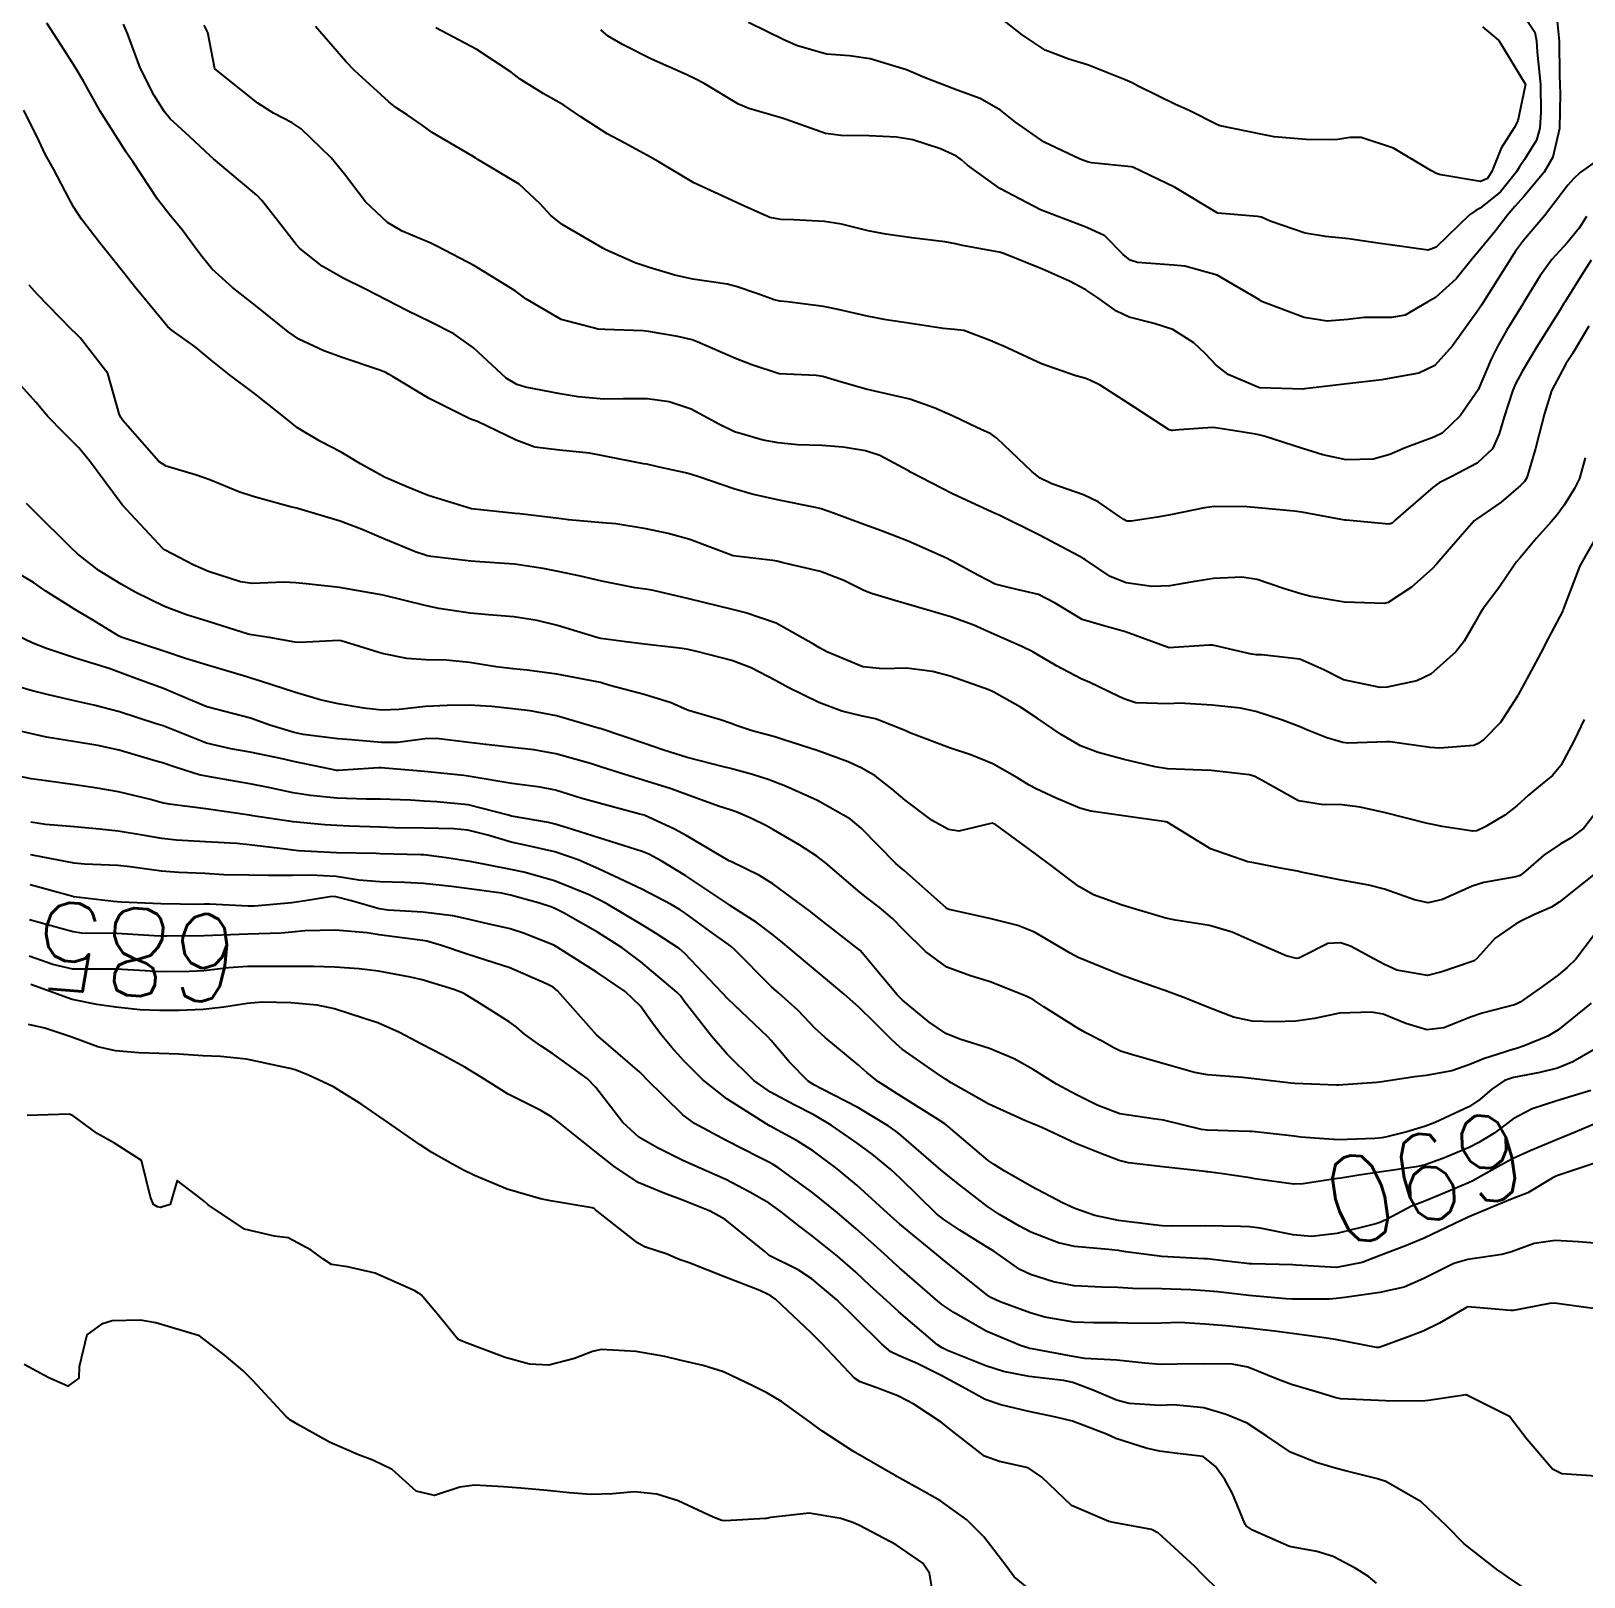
# Model space of a CAD drawing. Header units: metres. Extents: x 298520 to 308411, y 7433745 to 7450750.
# Drawn here: x 300516.7 to 300587.8, y 7448594.3 to 7448665.1 of the extents above; entities that cross this region are included whole.
import ezdxf
from ezdxf.enums import TextEntityAlignment as Align

# ---------------------------------------------------------------- set-up
doc = ezdxf.new("R2010")
doc.units = ezdxf.units.M
doc.header["$LTSCALE"] = 10
for name, color, linetype in [('Cotas', 45, 'Continuous'), ('Curvas de Nivel 1m', 11, 'Continuous'), ('Curvas de Nivel 5m', 15, 'Continuous')]:
    doc.layers.add(name, color=color, linetype=linetype)
doc.styles.add('Style-STANDARD', font='STANDARD.shx')

msp = doc.modelspace()

# ---------------------------------------------------------------- linework, layer by layer
at = {"layer": 'Curvas de Nivel 1m', "flags": 128}
for points, elevation in [([(300586.499, 7448665.982), (300586.629, 7448664.607), (300586.64, 7448663.056), (300586.661, 7448662.606), (300586.68, 7448662.207), (300586.649, 7448660.606), (300586.349, 7448659.305), (300585.944, 7448658.616), (300585.022, 7448657.506), (300584.61, 7448657.043), (300584.26, 7448656.638), (300583.723, 7448655.926), (300582.997, 7448655.055), (300582.662, 7448654.655), (300581.915, 7448653.73), (300580.966, 7448652.881), (300580.84, 7448652.806), (300580.625, 7448652.683), (300579.578, 7448652.073), (300578.956, 7448651.966), (300577.705, 7448651.963), (300576.954, 7448651.87), (300576.007, 7448651.788), (300574.955, 7448651.963), (300573.05, 7448652.681), (300572.962, 7448652.726), (300572.937, 7448652.744), (300572.914, 7448652.771), (300570.979, 7448653.898), (300569.494, 7448654.307), (300568.986, 7448654.361), (300567.338, 7448654.486), (300566.989, 7448654.585), (300566.67, 7448654.845), (300565.84, 7448655.696), (300565.005, 7448656.085), (300563.095, 7448656.806), (300563.012, 7448656.843), (300562.895, 7448656.891), (300561.027, 7448657.867), (300559.554, 7448658.932), (300559.282, 7448659.173), (300559.047, 7448659.34), (300558.319, 7448659.679), (300557.054, 7448660.1), (300556.306, 7448660.222), (300555.056, 7448660.283), (300553.772, 7448660.287), (300553.057, 7448660.384), (300551.245, 7448661.028), (300551.064, 7448661.089), (300549.537, 7448661.522), (300549.07, 7448661.728), (300547.49, 7448662.664), (300547.081, 7448662.889), (300546.672, 7448663.084), (300545.093, 7448663.786), (300543.766, 7448664.457), (300543.109, 7448664.84), (300542.774, 7448665.133)], 704), ([(300587.82, 7448645.533), (300587.568, 7448644.6), (300587.335, 7448644.133), (300586.854, 7448643.367), (300586.535, 7448642.925), (300586.266, 7448642.616), (300585.6, 7448641.858), (300584.826, 7448640.948), (300584.677, 7448640.778), (300584.572, 7448640.633), (300583.863, 7448639.589), (300583.16, 7448638.646), (300583.017, 7448638.431), (300582.794, 7448638.022), (300582.285, 7448637.153), (300581.907, 7448636.663), (300580.763, 7448635.643), (300580.117, 7448635.329), (300578.756, 7448635.042), (300578.434, 7448635.026), (300576.759, 7448635.373), (300575.866, 7448635.836), (300574.769, 7448636.322), (300573.02, 7448636.518), (300572.771, 7448636.53), (300572.557, 7448636.559), (300571.555, 7448636.788), (300570.775, 7448636.959), (300570.609, 7448636.968), (300568.773, 7448636.85), (300568.734, 7448636.86), (300566.784, 7448637.575), (300565.79, 7448637.853), (300564.792, 7448638.141), (300563.556, 7448638.882), (300562.807, 7448639.289), (300561.484, 7448639.584), (300560.811, 7448639.761), (300560.051, 7448640.158), (300558.822, 7448640.831), (300558.592, 7448640.942), (300556.834, 7448641.725), (300555.62, 7448642.199), (300554.845, 7448642.472), (300553.415, 7448643.004), (300552.855, 7448643.206), (300552.595, 7448643.273), (300550.859, 7448643.623), (300549.692, 7448643.878), (300548.863, 7448644.114), (300547.295, 7448644.649), (300546.87, 7448644.798), (300546.644, 7448644.857), (300545.516, 7448645.1), (300544.992, 7448645.226), (300544.874, 7448645.249), (300544.717, 7448645.269), (300542.878, 7448645.636), (300542.256, 7448645.759), (300540.88, 7448645.885), (300539.741, 7448646.027), (300538.885, 7448646.349), (300537.128, 7448647.198), (300536.894, 7448647.278), (300536.767, 7448647.329), (300534.908, 7448648.254), (300533.267, 7448649.245), (300533.05, 7448649.374), (300532.925, 7448649.443), (300532.605, 7448649.574), (300530.932, 7448650.133), (300530.094, 7448650.442), (300528.94, 7448650.97), (300528.461, 7448651.305), (300526.961, 7448652.514), (300525.914, 7448653.331), (300524.981, 7448654.18), (300524.452, 7448654.813), (300524.067, 7448655.354), (300523.606, 7448655.968), (300523.006, 7448656.686), (300522.481, 7448657.375), (300521.356, 7448659.069), (300521.139, 7448659.389), (300521.044, 7448659.529), (300519.845, 7448661.402), (300519.083, 7448662.772), (300518.71, 7448663.416), (300518.075, 7448664.398), (300517.413, 7448665.436)], 699), ([(300588.102, 7448654.589), (300587.666, 7448653.91), (300586.966, 7448652.78), (300586.894, 7448652.671), (300586.851, 7448652.602), (300586.672, 7448652.316), (300585.607, 7448650.62), (300584.931, 7448649.484), (300584.63, 7448648.929), (300584.511, 7448648.634), (300584.12, 7448647.423), (300583.881, 7448646.64), (300583.573, 7448645.956), (300582.879, 7448645.288), (300581.683, 7448644.668), (300581.146, 7448644.399), (300580.866, 7448644.2), (300580.052, 7448643.491), (300579.148, 7448642.697), (300578.986, 7448642.554), (300578.841, 7448642.498), (300576.877, 7448642.685), (300576.843, 7448642.686), (300576.815, 7448642.692), (300576.656, 7448642.723), (300574.847, 7448643.052), (300574.5, 7448643.101), (300572.85, 7448643.249), (300572.337, 7448643.291), (300570.851, 7448643.306), (300570.4, 7448643.254), (300568.845, 7448642.929), (300568.751, 7448642.915), (300568.243, 7448642.826), (300567.044, 7448642.635), (300566.841, 7448642.643), (300566.71, 7448642.711), (300566.52, 7448642.845), (300565.527, 7448643.528), (300564.863, 7448643.842), (300563.405, 7448644.348), (300562.87, 7448644.605), (300562.512, 7448644.894), (300560.888, 7448646.446), (300560.612, 7448646.636), (300559.977, 7448646.924), (300558.9, 7448647.441), (300558.028, 7448647.827), (300556.912, 7448648.222), (300555.306, 7448648.595), (300554.918, 7448648.684), (300553.776, 7448649.001), (300552.925, 7448649.261), (300552.628, 7448649.311), (300550.926, 7448649.387), (300549.673, 7448649.792), (300548.933, 7448650.081), (300547.17, 7448650.848), (300546.942, 7448650.943), (300546.29, 7448651.087), (300544.946, 7448651.321), (300544.701, 7448651.349), (300542.947, 7448651.406), (300542.651, 7448651.429), (300540.954, 7448651.872), (300539.329, 7448652.813), (300538.972, 7448653.086), (300538.84, 7448653.181), (300536.984, 7448654.323), (300535.297, 7448655.217), (300534.994, 7448655.358), (300533.67, 7448655.91), (300533.003, 7448656.307), (300531.992, 7448657.26), (300531.032, 7448658.515), (300530.419, 7448659.276), (300529.056, 7448660.598), (300528.637, 7448660.875), (300527.781, 7448661.309), (300527.07, 7448661.771), (300525.093, 7448663.34), (300524.773, 7448665.008), (300524.615, 7448665.347)], 701), ([(300587.877, 7448656.591), (300587.553, 7448656.049), (300587.001, 7448655.384), (300586.299, 7448654.61), (300585.744, 7448653.856), (300584.999, 7448652.629), (300584.962, 7448652.567), (300584.226, 7448651.362), (300583.807, 7448650.641), (300583.519, 7448650.062), (300582.923, 7448648.65), (300582.108, 7448647.459), (300581.281, 7448646.674), (300580.891, 7448646.482), (300579.584, 7448645.995), (300578.883, 7448645.698), (300578.111, 7448645.477), (300576.88, 7448645.447), (300575.816, 7448645.67), (300574.885, 7448645.962), (300573.134, 7448646.524), (300572.891, 7448646.59), (300572.737, 7448646.618), (300571.702, 7448646.788), (300570.895, 7448646.918), (300570.763, 7448646.934), (300569.243, 7448646.817), (300568.927, 7448646.785), (300568.893, 7448646.787), (300568.782, 7448646.821), (300566.911, 7448648.037), (300565.624, 7448648.859), (300565.155, 7448649.096), (300564.926, 7448649.183), (300564.503, 7448649.299), (300562.932, 7448649.838), (300561.204, 7448650.644), (300560.941, 7448650.762), (300560.837, 7448650.807), (300560.585, 7448650.915), (300559.378, 7448651.364), (300558.948, 7448651.418), (300558.439, 7448651.454), (300556.95, 7448651.682), (300555.83, 7448651.855), (300554.953, 7448652.021), (300553.625, 7448652.335), (300552.958, 7448652.47), (300551.31, 7448652.676), (300550.96, 7448652.717), (300550.701, 7448652.774), (300549.959, 7448653.045), (300548.968, 7448653.388), (300548.549, 7448653.485), (300546.979, 7448653.716), (300546.162, 7448653.907), (300544.984, 7448654.245), (300544.335, 7448654.458), (300542.992, 7448655.057), (300542.86, 7448655.131), (300541.004, 7448656.225), (300540.474, 7448656.625), (300539.995, 7448657.165), (300539.026, 7448658.062), (300537.136, 7448659.199), (300537.043, 7448659.253), (300536.92, 7448659.325), (300535.055, 7448660.426), (300534.595, 7448660.764), (300533.899, 7448661.237), (300533.389, 7448661.568), (300533.069, 7448661.826), (300531.489, 7448663.266), (300531.089, 7448663.676), (300529.711, 7448665.284)], 702), ([(300588.434, 7448659.194), (300587.596, 7448658.594), (300587.297, 7448658.331), (300587.027, 7448658.023), (300585.964, 7448656.616), (300585.001, 7448655.481), (300584.637, 7448654.993), (300584.401, 7448654.636), (300583.855, 7448653.766), (300583.149, 7448652.648), (300583.08, 7448652.531), (300582.96, 7448652.347), (300581.752, 7448650.668), (300580.934, 7448649.764), (300580.208, 7448649.409), (300578.928, 7448649.184), (300578.519, 7448649.112), (300576.925, 7448648.924), (300575.37, 7448648.743), (300574.978, 7448648.693), (300574.922, 7448648.689), (300572.946, 7448648.746), (300572.923, 7448648.748), (300572.844, 7448648.771), (300571.488, 7448649.352), (300570.933, 7448649.774), (300570.437, 7448650.304), (300569.909, 7448650.81), (300568.949, 7448651.411), (300568.095, 7448651.685), (300566.954, 7448651.973), (300566.365, 7448652.257), (300565.51, 7448652.862), (300564.968, 7448653.226), (300564.22, 7448653.632), (300562.982, 7448654.167), (300561.173, 7448654.908), (300560.993, 7448654.956), (300559.325, 7448655.264), (300558.997, 7448655.337), (300558.514, 7448655.428), (300556.999, 7448655.614), (300555.805, 7448655.782), (300555.002, 7448655.932), (300553.777, 7448656.231), (300553.006, 7448656.361), (300551.606, 7448656.425), (300551.007, 7448656.44), (300550.505, 7448656.534), (300549.349, 7448657.055), (300549.015, 7448657.214), (300548.746, 7448657.334), (300547.029, 7448658.121), (300545.385, 7448659.097), (300545.045, 7448659.301), (300543.867, 7448659.934), (300543.055, 7448660.367), (300541.853, 7448661.142), (300541.068, 7448661.673), (300540.125, 7448662.215), (300539.08, 7448662.875), (300538.671, 7448663.184), (300537.098, 7448664.231), (300535.208, 7448665.219)], 703), ([(300583.119, 7448665.262), (300583.871, 7448664.642), (300585.083, 7448662.657), (300585.087, 7448662.63), (300585.082, 7448662.561), (300584.739, 7448660.961), (300584.567, 7448660.635), (300583.972, 7448659.718), (300583.548, 7448658.645), (300583.355, 7448658.33), (300583.036, 7448658.191), (300581.221, 7448658.496), (300581.041, 7448658.537), (300580.759, 7448658.683), (300579.053, 7448659.705), (300577.572, 7448660.2), (300577.058, 7448660.195), (300576.414, 7448660.087), (300575.057, 7448660.11), (300573.584, 7448660.238), (300573.059, 7448660.334), (300571.114, 7448660.738), (300571.063, 7448660.752), (300571.035, 7448660.763), (300570.968, 7448660.791), (300569.696, 7448661.438), (300569.072, 7448661.711), (300567.362, 7448662.555), (300567.082, 7448662.7), (300566.987, 7448662.747), (300566.76, 7448662.845), (300565.092, 7448663.506), (300564.192, 7448663.783), (300563.103, 7448664.198), (300562.056, 7448664.901), (300561.12, 7448665.634)], 706), ([(300588.52, 7448642.265), (300587.573, 7448640.599), (300586.831, 7448638.637), (300586.825, 7448638.61), (300586.821, 7448638.592), (300586.802, 7448638.543), (300586.133, 7448637.266), (300585.792, 7448636.62), (300585.437, 7448635.952), (300584.754, 7448634.695), (300584.728, 7448634.655), (300584.719, 7448634.63), (300583.952, 7448633.42), (300583.177, 7448632.646), (300582.919, 7448632.459), (300582.729, 7448632.378), (300581.15, 7448632.25), (300580.727, 7448632.275), (300578.891, 7448632.538), (300578.731, 7448632.549), (300576.962, 7448632.485), (300576.73, 7448632.516), (300575.994, 7448632.731), (300575.08, 7448633.089), (300574.738, 7448633.247), (300573.961, 7448633.538), (300572.745, 7448633.932), (300572.045, 7448634.079), (300570.747, 7448634.222), (300569.249, 7448634.314), (300568.748, 7448634.288), (300567.262, 7448634.32), (300566.749, 7448634.487), (300566.504, 7448634.597), (300566.007, 7448634.851), (300565.147, 7448635.255), (300564.758, 7448635.42), (300563.621, 7448636.025), (300562.769, 7448636.53), (300562.535, 7448636.658), (300562.032, 7448636.901), (300560.781, 7448637.459), (300559.838, 7448637.878), (300558.793, 7448638.264), (300556.963, 7448638.796), (300556.801, 7448638.846), (300556.38, 7448638.966), (300555.159, 7448639.337), (300554.808, 7448639.475), (300553.888, 7448639.923), (300552.816, 7448640.337), (300551.119, 7448640.728), (300550.821, 7448640.809), (300550.636, 7448640.848), (300548.823, 7448641.06), (300546.834, 7448641.807), (300545.855, 7448642.078), (300544.841, 7448642.293), (300543.448, 7448642.52), (300542.845, 7448642.57), (300541.295, 7448642.696), (300540.847, 7448642.761), (300539.053, 7448642.974), (300538.85, 7448642.998), (300536.853, 7448643.2), (300534.859, 7448643.82), (300533.852, 7448644.224), (300532.867, 7448644.659), (300531.769, 7448645.261), (300530.878, 7448645.804), (300529.902, 7448646.304), (300528.889, 7448646.915), (300528.393, 7448647.305), (300526.91, 7448648.478), (300525.768, 7448649.332), (300524.93, 7448650.008), (300524.204, 7448650.619), (300523.143, 7448651.367), (300522.945, 7448651.534), (300521.418, 7448653.386), (300520.978, 7448653.94), (300519.825, 7448655.402), (300519.003, 7448656.465), (300518.627, 7448657.033), (300518.411, 7448657.419), (300517.728, 7448658.735), (300517.335, 7448659.436), (300517.239, 7448659.631), (300517.049, 7448660.06), (300516.359, 7448661.447)], 698), ([(300587.772, 7448633.56), (300587.312, 7448632.601), (300586.711, 7448631.455), (300586.32, 7448631), (300585.856, 7448630.618), (300585.227, 7448630.095), (300584.693, 7448629.612), (300584.143, 7448629.18), (300583.248, 7448628.644), (300582.86, 7448628.469), (300582.68, 7448628.453), (300581.274, 7448628.671), (300580.777, 7448628.772), (300580.684, 7448628.789), (300580.548, 7448628.818), (300578.689, 7448629.291), (300577.517, 7448629.544), (300576.692, 7448629.657), (300575.756, 7448629.676), (300574.694, 7448629.836), (300573.032, 7448630.767), (300572.706, 7448630.952), (300572.453, 7448631.028), (300570.709, 7448631.233), (300570.276, 7448631.238), (300568.71, 7448631.302), (300568.14, 7448631.397), (300566.716, 7448631.728), (300565.524, 7448632.054), (300564.725, 7448632.363), (300563.833, 7448632.879), (300562.74, 7448633.627), (300561.972, 7448634.129), (300560.752, 7448634.822), (300560.521, 7448634.922), (300558.759, 7448635.54), (300557.945, 7448635.764), (300556.763, 7448635.92), (300555.67, 7448635.884), (300554.763, 7448635.979), (300553.117, 7448636.659), (300552.771, 7448636.845), (300552.508, 7448637.013), (300550.787, 7448637.969), (300549.401, 7448638.444), (300548.796, 7448638.598), (300546.803, 7448639.08), (300545.172, 7448639.47), (300544.807, 7448639.532), (300544.333, 7448639.589), (300542.811, 7448639.891), (300541.83, 7448640.123), (300540.815, 7448640.332), (300540.125, 7448640.469), (300538.818, 7448640.677), (300537.231, 7448640.784), (300536.819, 7448640.815), (300535.009, 7448641.03), (300534.821, 7448641.06), (300534.695, 7448641.095), (300534.311, 7448641.228), (300532.832, 7448641.831), (300531.841, 7448642.256), (300530.843, 7448642.635), (300528.944, 7448643.206), (300528.852, 7448643.232), (300528.556, 7448643.303), (300526.857, 7448643.769), (300526.196, 7448643.99), (300524.865, 7448644.529), (300524.261, 7448644.743), (300522.871, 7448645.155), (300522.544, 7448645.373), (300520.892, 7448647.249), (300520.794, 7448647.391), (300520.729, 7448647.558), (300520.196, 7448649.397), (300518.939, 7448651.029), (300518.746, 7448651.218), (300518.539, 7448651.416), (300516.967, 7448653.024), (300516.607, 7448653.444)], 697), ([(300588.695, 7448629.798), (300587.764, 7448628.594), (300587.149, 7448628.13), (300586.672, 7448627.851), (300585.925, 7448627.356), (300585.095, 7448626.626), (300584.849, 7448626.43), (300584.65, 7448626.357), (300583.189, 7448626.103), (300582.646, 7448625.932), (300581.288, 7448625.319), (300580.638, 7448625.18), (300580.011, 7448625.314), (300578.644, 7448625.803), (300577.919, 7448625.985), (300576.648, 7448626.213), (300574.817, 7448626.582), (300574.652, 7448626.616), (300573.878, 7448626.758), (300572.656, 7448626.997), (300572.378, 7448627.054), (300570.666, 7448627.648), (300568.767, 7448628.819), (300568.683, 7448628.864), (300568.627, 7448628.877), (300566.686, 7448629.162), (300565.197, 7448629.371), (300564.689, 7448629.508), (300563.615, 7448629.959), (300562.698, 7448630.387), (300562.369, 7448630.565), (300561.814, 7448630.903), (300560.712, 7448631.541), (300559.701, 7448631.947), (300558.723, 7448632.266), (300556.909, 7448632.958), (300556.734, 7448633.041), (300555.345, 7448633.587), (300554.74, 7448633.721), (300553.796, 7448633.946), (300552.746, 7448634.337), (300551.335, 7448635.024), (300550.756, 7448635.353), (300549.646, 7448635.931), (300548.765, 7448636.261), (300547.167, 7448636.678), (300546.77, 7448636.766), (300546.494, 7448636.808), (300544.772, 7448637.013), (300543.912, 7448637.119), (300542.775, 7448637.274), (300542.591, 7448637.316), (300540.784, 7448637.872), (300539.86, 7448638.09), (300538.789, 7448638.259), (300537.629, 7448638.353), (300536.791, 7448638.426), (300535.359, 7448638.649), (300534.796, 7448638.765), (300532.803, 7448639.25), (300530.806, 7448639.611), (300529.283, 7448639.769), (300528.808, 7448639.821), (300528.266, 7448639.848), (300526.808, 7448639.791), (300526.274, 7448639.86), (300524.813, 7448640.333), (300524.102, 7448640.637), (300522.822, 7448641.312), (300522.742, 7448641.371), (300520.853, 7448643.39), (300519.363, 7448645.405), (300518.879, 7448645.995), (300518.168, 7448646.703), (300517.46, 7448647.431), (300516.903, 7448648.08), (300515.683, 7448649.452)], 696), ([(300588.629, 7448624.228), (300587.388, 7448622.598), (300587.001, 7448622.21), (300586.602, 7448621.871), (300585.873, 7448621.338), (300584.84, 7448620.627), (300584.671, 7448620.54), (300584.582, 7448620.511), (300583.106, 7448620.117), (300582.576, 7448619.935), (300581.35, 7448619.448), (300580.57, 7448619.364), (300579.608, 7448619.654), (300578.577, 7448620.077), (300578.04, 7448620.17), (300576.577, 7448620.12), (300575.429, 7448619.887), (300574.573, 7448619.756), (300573.6, 7448619.733), (300572.573, 7448619.762), (300571.731, 7448619.939), (300570.579, 7448620.385), (300569.535, 7448620.81), (300568.588, 7448621.154), (300568.088, 7448621.328), (300566.598, 7448621.868), (300564.946, 7448622.527), (300564.61, 7448622.673), (300564.255, 7448622.874), (300562.622, 7448623.827), (300561.86, 7448624.136), (300560.628, 7448624.434), (300558.705, 7448624.867), (300558.632, 7448624.896), (300558.576, 7448624.941), (300556.65, 7448626.647), (300556.479, 7448626.79), (300556.277, 7448626.966), (300554.677, 7448628.598), (300554.19, 7448628.995), (300552.691, 7448629.855), (300551.214, 7448630.509), (300550.7, 7448630.716), (300550.468, 7448630.801), (300549.703, 7448631.045), (300548.707, 7448631.314), (300548.38, 7448631.391), (300546.714, 7448631.821), (300545.648, 7448632.167), (300544.723, 7448632.476), (300542.788, 7448633.129), (300542.733, 7448633.15), (300542.706, 7448633.158), (300540.739, 7448633.729), (300539.537, 7448633.964), (300538.742, 7448634.051), (300537.775, 7448634.157), (300536.743, 7448634.214), (300535.741, 7448634.212), (300534.742, 7448634.164), (300533.53, 7448634.027), (300532.74, 7448633.994), (300531.916, 7448634.083), (300530.743, 7448634.282), (300529.928, 7448634.466), (300528.748, 7448634.809), (300527.186, 7448635.316), (300526.755, 7448635.458), (300526.56, 7448635.518), (300524.764, 7448636.056), (300523.76, 7448636.363), (300522.773, 7448636.684), (300520.855, 7448637.316), (300520.782, 7448637.341), (300520.689, 7448637.391), (300519.506, 7448638.126), (300518.794, 7448638.537), (300517.37, 7448639.434), (300516.807, 7448639.835), (300515.9, 7448640.361)], 694), ([(300588.103, 7448620.587), (300586.57, 7448619.344), (300586.11, 7448619.072), (300585.023, 7448618.625), (300584.678, 7448618.512), (300584.561, 7448618.483), (300583.167, 7448618.03), (300582.55, 7448617.775), (300581.718, 7448617.49), (300580.542, 7448617.273), (300580.014, 7448617.213), (300578.537, 7448616.984), (300578.291, 7448616.95), (300576.534, 7448616.833), (300576.433, 7448616.832), (300574.535, 7448616.912), (300574.362, 7448616.926), (300572.538, 7448617.14), (300572.138, 7448617.177), (300570.54, 7448617.295), (300569.945, 7448617.403), (300568.548, 7448617.808), (300567.204, 7448618.183), (300566.558, 7448618.378), (300566.251, 7448618.535), (300565.689, 7448618.853), (300564.938, 7448619.236), (300564.569, 7448619.447), (300563.045, 7448620.418), (300562.581, 7448620.72), (300562.474, 7448620.784), (300562.231, 7448620.895), (300560.592, 7448621.552), (300559.692, 7448621.834), (300558.602, 7448622.233), (300557.621, 7448622.95), (300556.623, 7448623.94), (300556.114, 7448624.454), (300555.504, 7448624.977), (300555.007, 7448625.355), (300554.639, 7448625.648), (300553.049, 7448627.006), (300552.657, 7448627.312), (300551.877, 7448627.806), (300550.675, 7448628.519), (300550.346, 7448628.701), (300549.632, 7448629.046), (300548.961, 7448629.332), (300548.687, 7448629.427), (300548.151, 7448629.603), (300546.693, 7448630.131), (300545.993, 7448630.388), (300544.7, 7448630.791), (300543.618, 7448631.121), (300542.707, 7448631.416), (300542.299, 7448631.544), (300540.715, 7448631.989), (300539.701, 7448632.182), (300538.72, 7448632.289), (300537.5, 7448632.413), (300536.723, 7448632.513), (300535.25, 7448632.689), (300534.725, 7448632.676), (300533.457, 7448632.507), (300532.722, 7448632.507), (300531.359, 7448632.628), (300530.724, 7448632.676), (300529.139, 7448632.882), (300528.728, 7448632.971), (300527.624, 7448633.311), (300526.736, 7448633.626), (300526.322, 7448633.739), (300524.741, 7448634.142), (300523.889, 7448634.498), (300522.749, 7448634.98), (300521.648, 7448635.381), (300520.758, 7448635.72), (300520.262, 7448635.896), (300518.767, 7448636.357), (300517.398, 7448636.809), (300516.777, 7448637.052), (300515.943, 7448637.448)], 693), ([(300588.442, 7448618.582), (300587.262, 7448617.89), (300586.548, 7448617.607), (300585.754, 7448617.409), (300584.541, 7448617.179), (300584.134, 7448617.039), (300583.543, 7448616.64), (300583, 7448616.174), (300582.525, 7448615.851), (300580.958, 7448615.114), (300580.516, 7448614.952), (300580.311, 7448614.886), (300579.666, 7448614.688), (300578.747, 7448614.461), (300578.51, 7448614.418), (300578.19, 7448614.385), (300576.509, 7448614.332), (300574.803, 7448614.454), (300574.51, 7448614.49), (300572.581, 7448614.701), (300572.512, 7448614.707), (300572.454, 7448614.713), (300570.513, 7448614.766), (300570.265, 7448614.802), (300568.517, 7448615.222), (300568.058, 7448615.286), (300566.523, 7448615.521), (300565.48, 7448615.91), (300564.536, 7448616.386), (300563.625, 7448616.879), (300562.549, 7448617.547), (300561.685, 7448618.034), (300560.559, 7448618.503), (300559.194, 7448618.934), (300558.565, 7448619.188), (300557.803, 7448619.715), (300556.581, 7448620.719), (300556.456, 7448620.837), (300556.337, 7448620.964), (300554.801, 7448622.797), (300554.641, 7448622.99), (300554.628, 7448623.005), (300554.499, 7448623.106), (300552.629, 7448624.569), (300552.378, 7448624.762), (300552.028, 7448625.016), (300550.643, 7448626.04), (300550.033, 7448626.426), (300548.721, 7448627.059), (300548.679, 7448627.075), (300548.663, 7448627.085), (300548.618, 7448627.106), (300546.675, 7448628.257), (300546.135, 7448628.545), (300544.923, 7448629.106), (300544.754, 7448629.18), (300544.684, 7448629.205), (300544.557, 7448629.238), (300542.689, 7448629.73), (300541.859, 7448629.971), (300540.695, 7448630.323), (300539.998, 7448630.462), (300538.697, 7448630.631), (300536.975, 7448630.923), (300536.701, 7448630.976), (300536.503, 7448631.005), (300534.702, 7448631.187), (300534.167, 7448631.235), (300532.705, 7448631.357), (300532.599, 7448631.356), (300531.204, 7448631.265), (300530.741, 7448631.231), (300530.703, 7448631.231), (300530.668, 7448631.235), (300530.468, 7448631.274), (300528.708, 7448631.649), (300528.262, 7448631.752), (300526.714, 7448632.075), (300525.83, 7448632.215), (300524.72, 7448632.484), (300522.892, 7448633.206), (300522.731, 7448633.268), (300522.418, 7448633.373), (300520.738, 7448633.91), (300519.555, 7448634.222), (300518.743, 7448634.409), (300517.48, 7448634.698), (300516.747, 7448634.879), (300514.78, 7448635.432)], 692), ([(300588.086, 7448616.587), (300586.528, 7448616.106), (300585.399, 7448615.746), (300584.52, 7448615.293), (300584.146, 7448615.004), (300583.661, 7448614.639), (300582.953, 7448614.201), (300582.506, 7448613.971), (300581.311, 7448613.478), (300580.498, 7448613.189), (300580.091, 7448613.09), (300578.494, 7448612.855), (300577.462, 7448612.715), (300576.64, 7448612.578), (300576.49, 7448612.553), (300574.917, 7448612.315), (300574.486, 7448612.29), (300572.708, 7448612.549), (300572.49, 7448612.592), (300571.136, 7448612.79), (300570.549, 7448612.855), (300570.494, 7448612.861), (300570.424, 7448612.87), (300568.496, 7448613.086), (300566.922, 7448613.268), (300566.498, 7448613.377), (300565.654, 7448613.706), (300564.506, 7448614.156), (300562.958, 7448614.886), (300562.516, 7448615.081), (300562.209, 7448615.203), (300560.528, 7448615.955), (300558.799, 7448616.937), (300558.545, 7448617.103), (300558.075, 7448617.417), (300556.558, 7448618.48), (300556.295, 7448618.699), (300556.024, 7448618.968), (300555.292, 7448619.701), (300554.577, 7448620.401), (300553.907, 7448620.997), (300552.599, 7448622.094), (300551.485, 7448623.027), (300551.001, 7448623.418), (300550.62, 7448623.723), (300549.876, 7448624.292), (300548.663, 7448625.06), (300548.646, 7448625.073), (300548.575, 7448625.12), (300546.653, 7448626.416), (300545.524, 7448627.097), (300544.961, 7448627.4), (300544.667, 7448627.524), (300544.078, 7448627.707), (300542.673, 7448628.15), (300541.221, 7448628.601), (300540.679, 7448628.773), (300540.372, 7448628.846), (300538.683, 7448629.143), (300538.537, 7448629.181), (300536.688, 7448629.663), (300535.265, 7448629.798), (300534.689, 7448629.827), (300534.049, 7448629.877), (300532.69, 7448629.915), (300532.025, 7448629.921), (300530.69, 7448629.97), (300529.482, 7448630.08), (300528.692, 7448630.214), (300527.553, 7448630.453), (300526.696, 7448630.625), (300525.136, 7448630.898), (300524.699, 7448630.964), (300524.384, 7448631.029), (300523.33, 7448631.361), (300522.706, 7448631.573), (300522.419, 7448631.661), (300520.714, 7448632.154), (300519.747, 7448632.375), (300518.72, 7448632.544), (300517.394, 7448632.762), (300516.725, 7448632.903), (300514.86, 7448633.329)], 691), ([(300588.5, 7448613.328), (300586.575, 7448612.69), (300586.493, 7448612.661), (300586.458, 7448612.645), (300586.393, 7448612.611), (300585.197, 7448611.908), (300584.478, 7448611.621), (300583.777, 7448611.334), (300582.465, 7448610.79), (300582.368, 7448610.748), (300582.175, 7448610.654), (300580.454, 7448609.827), (300579.65, 7448609.489), (300578.446, 7448609.031), (300577.609, 7448608.713), (300576.44, 7448608.477), (300574.593, 7448608.597), (300574.442, 7448608.61), (300572.566, 7448608.645), (300572.442, 7448608.654), (300572.335, 7448608.664), (300571.269, 7448608.788), (300570.518, 7448608.873), (300570.444, 7448608.876), (300570.366, 7448608.878), (300568.445, 7448608.981), (300566.798, 7448609.196), (300566.447, 7448609.256), (300565.997, 7448609.305), (300564.449, 7448609.441), (300563.715, 7448609.613), (300562.455, 7448610.099), (300561.931, 7448610.371), (300561.012, 7448610.912), (300560.468, 7448611.273), (300559.046, 7448612.373), (300558.491, 7448612.817), (300558.349, 7448612.941), (300556.509, 7448614.532), (300556.273, 7448614.726), (300555.922, 7448614.969), (300554.525, 7448615.801), (300552.899, 7448616.645), (300552.54, 7448616.831), (300552.262, 7448617.014), (300551.398, 7448617.874), (300550.561, 7448618.878), (300550.409, 7448619.042), (300548.58, 7448620.787), (300548.313, 7448621.063), (300546.61, 7448622.86), (300546.349, 7448623.084), (300545.297, 7448623.777), (300544.624, 7448624.189), (300543.045, 7448625.126), (300542.636, 7448625.345), (300542.241, 7448625.532), (300540.648, 7448626.181), (300539.251, 7448626.574), (300538.656, 7448626.699), (300536.792, 7448627.067), (300536.661, 7448627.087), (300535.807, 7448627.213), (300534.791, 7448627.355), (300534.664, 7448627.366), (300534.53, 7448627.365), (300532.665, 7448627.422), (300532.492, 7448627.424), (300530.665, 7448627.466), (300528.929, 7448627.56), (300528.666, 7448627.586), (300528.342, 7448627.627), (300526.668, 7448627.832), (300526.107, 7448627.887), (300524.669, 7448627.971), (300523.353, 7448628.043), (300522.67, 7448628.113), (300521.783, 7448628.268), (300520.673, 7448628.446), (300519.818, 7448628.546), (300518.675, 7448628.657), (300517.351, 7448628.759), (300516.677, 7448628.86)], 689), ([(300588.453, 7448609.576), (300587.524, 7448609.664), (300586.454, 7448609.715), (300585.488, 7448609.585), (300584.449, 7448609.198), (300584.01, 7448609.072), (300582.445, 7448608.843), (300581.812, 7448608.659), (300580.436, 7448607.975), (300579.532, 7448607.589), (300578.429, 7448607.335), (300576.816, 7448607.113), (300576.426, 7448607.062), (300576.118, 7448607.041), (300574.426, 7448607.039), (300574.133, 7448607.045), (300572.427, 7448607.201), (300571.002, 7448607.365), (300570.429, 7448607.418), (300569.775, 7448607.461), (300568.43, 7448607.511), (300567.119, 7448607.529), (300566.43, 7448607.567), (300565.699, 7448607.589), (300564.431, 7448607.637), (300563.489, 7448607.822), (300562.436, 7448608.16), (300561.94, 7448608.399), (300561.215, 7448608.908), (300560.755, 7448609.224), (300560.448, 7448609.415), (300559.199, 7448610.189), (300558.46, 7448610.676), (300558.136, 7448610.943), (300556.487, 7448612.562), (300556.045, 7448612.967), (300555.19, 7448613.669), (300554.505, 7448614.181), (300553.307, 7448615.002), (300552.52, 7448615.466), (300551.618, 7448615.932), (300550.535, 7448616.509), (300549.776, 7448617.048), (300548.555, 7448618.242), (300547.84, 7448619.067), (300546.579, 7448620.68), (300546.408, 7448620.91), (300546.246, 7448621.085), (300544.603, 7448622.479), (300543.749, 7448623.119), (300542.62, 7448623.838), (300541.061, 7448624.714), (300540.631, 7448624.924), (300540.472, 7448624.993), (300539.966, 7448625.16), (300538.638, 7448625.523), (300538.215, 7448625.608), (300536.642, 7448625.831), (300535.928, 7448625.926), (300534.645, 7448626.063), (300533.774, 7448626.111), (300532.646, 7448626.13), (300531.697, 7448626.21), (300530.649, 7448626.372), (300529.494, 7448626.443), (300528.65, 7448626.421), (300527.534, 7448626.427), (300526.65, 7448626.44), (300525.519, 7448626.462), (300524.65, 7448626.51), (300523.453, 7448626.556), (300522.652, 7448626.618), (300521.221, 7448626.818), (300520.655, 7448626.875), (300519.132, 7448626.937), (300518.657, 7448626.993), (300516.751, 7448627.35), (300516.662, 7448627.37)], 688), ([(300588.413, 7448606.58), (300586.417, 7448606.855), (300586.186, 7448606.843), (300585.091, 7448606.623), (300584.528, 7448606.522), (300584.421, 7448606.523), (300582.815, 7448606.654), (300582.445, 7448606.681), (300582.423, 7448606.678), (300582.385, 7448606.66), (300581.149, 7448605.936), (300580.406, 7448605.571), (300579.762, 7448605.327), (300578.395, 7448604.826), (300578.278, 7448604.819), (300576.4, 7448605.183), (300575.876, 7448605.26), (300574.404, 7448605.466), (300573.596, 7448605.567), (300572.407, 7448605.702), (300571.383, 7448605.811), (300570.409, 7448605.889), (300569.263, 7448605.959), (300568.41, 7448605.943), (300567.332, 7448605.913), (300566.409, 7448605.948), (300565.319, 7448605.951), (300564.41, 7448605.979), (300563.088, 7448606.208), (300562.416, 7448606.403), (300561.043, 7448606.911), (300560.619, 7448607.111), (300560.426, 7448607.242), (300558.957, 7448608.416), (300558.442, 7448608.838), (300558.313, 7448608.941), (300556.458, 7448610.474), (300556.196, 7448610.7), (300555.895, 7448610.969), (300554.482, 7448612.254), (300553.592, 7448612.999), (300552.501, 7448613.803), (300551.758, 7448614.274), (300550.512, 7448614.954), (300550.36, 7448615.042), (300548.53, 7448616.196), (300547.439, 7448617.071), (300546.552, 7448617.964), (300546.023, 7448618.553), (300545.558, 7448619.095), (300545.134, 7448619.667), (300544.576, 7448620.448), (300543.887, 7448621.117), (300542.596, 7448621.992), (300540.768, 7448623.148), (300540.614, 7448623.229), (300539.235, 7448623.786), (300538.621, 7448623.985), (300537.6, 7448624.214), (300536.625, 7448624.441), (300535.994, 7448624.577), (300534.628, 7448624.75), (300533.039, 7448624.835), (300532.629, 7448624.901), (300531.351, 7448625.263), (300530.636, 7448625.449), (300530.452, 7448625.456), (300529.433, 7448625.288), (300528.632, 7448625.167), (300526.922, 7448625.025), (300526.63, 7448625.022), (300524.864, 7448625.105), (300524.631, 7448625.11), (300524.391, 7448625.104), (300522.631, 7448625.131), (300520.812, 7448625.208), (300520.631, 7448625.217), (300520.466, 7448625.227), (300518.91, 7448625.416), (300518.633, 7448625.453), (300518.594, 7448625.46), (300516.641, 7448625.995)], 687), ([(300588.327, 7448598.941), (300586.761, 7448599.037), (300586.329, 7448599.25), (300585.154, 7448600.622), (300584.359, 7448601.67), (300582.373, 7448602.66), (300580.652, 7448602.394), (300580.368, 7448602.372), (300578.685, 7448602.38), (300578.368, 7448602.39), (300576.617, 7448602.479), (300576.37, 7448602.533), (300575.724, 7448602.736), (300574.377, 7448603.135), (300573.775, 7448603.36), (300572.384, 7448603.917), (300571.666, 7448604.061), (300570.386, 7448604.081), (300569.143, 7448604.054), (300568.385, 7448604.046), (300567.667, 7448604.112), (300566.387, 7448604.249), (300564.928, 7448604.324), (300564.388, 7448604.407), (300562.513, 7448604.767), (300562.392, 7448604.784), (300562.305, 7448604.804), (300562.003, 7448604.896), (300560.403, 7448605.572), (300558.931, 7448606.419), (300558.42, 7448606.758), (300558.189, 7448606.942), (300556.438, 7448608.464), (300556.176, 7448608.7), (300555.891, 7448608.968), (300555.132, 7448609.662), (300554.456, 7448610.25), (300553.579, 7448610.999), (300552.476, 7448611.897), (300550.913, 7448613.034), (300550.656, 7448613.199), (300550.495, 7448613.289), (300550.006, 7448613.536), (300548.505, 7448614.296), (300547.062, 7448615.075), (300546.519, 7448615.476), (300544.854, 7448617.105), (300544.704, 7448617.267), (300544.546, 7448617.425), (300542.563, 7448619.13), (300540.785, 7448621.148), (300540.585, 7448621.307), (300540.276, 7448621.467), (300538.598, 7448622.192), (300537.122, 7448622.678), (300536.608, 7448622.839), (300535.481, 7448623.217), (300534.808, 7448623.42), (300534.615, 7448623.45), (300534.374, 7448623.473), (300532.618, 7448623.714), (300532.073, 7448623.801), (300530.619, 7448623.927), (300529.225, 7448623.897), (300528.618, 7448623.832), (300528.137, 7448623.786), (300526.617, 7448623.738), (300526.216, 7448623.725), (300524.616, 7448623.668), (300522.897, 7448623.647), (300522.616, 7448623.651), (300522.319, 7448623.67), (300520.617, 7448623.775), (300518.993, 7448623.791), (300518.617, 7448623.839), (300518.052, 7448623.992), (300516.623, 7448624.401)], 686), ([(300578.266, 7448594.036), (300577.902, 7448594.339), (300577.321, 7448594.714), (300576.281, 7448595.26), (300575.533, 7448595.488), (300574.287, 7448595.719), (300572.603, 7448596.462), (300572.301, 7448596.658), (300572.26, 7448596.728), (300572.247, 7448596.771), (300571.68, 7448598.143), (300571.326, 7448598.785), (300570.906, 7448599.369), (300570.333, 7448599.832), (300569.17, 7448599.977), (300568.336, 7448600.083), (300567.73, 7448600.222), (300566.341, 7448600.663), (300565.907, 7448600.854), (300564.352, 7448601.453), (300563.599, 7448601.633), (300562.358, 7448601.892), (300561.07, 7448602.202), (300560.366, 7448602.439), (300559.471, 7448602.929), (300558.379, 7448603.526), (300557.246, 7448604.089), (300556.388, 7448604.45), (300556.043, 7448604.619), (300555.626, 7448604.971), (300554.411, 7448606.176), (300553.565, 7448606.999), (300552.432, 7448607.968), (300551.793, 7448608.376), (300550.477, 7448609.039), (300550.458, 7448609.055), (300550.443, 7448609.062), (300550.273, 7448609.213), (300548.459, 7448610.686), (300547.77, 7448611.067), (300546.47, 7448611.585), (300545.695, 7448611.871), (300544.482, 7448612.379), (300543.36, 7448613.121), (300542.5, 7448613.808), (300540.809, 7448615.147), (300540.516, 7448615.372), (300540.016, 7448615.662), (300538.532, 7448616.424), (300537.292, 7448617.193), (300536.547, 7448617.657), (300535.534, 7448618.196), (300534.558, 7448618.704), (300533.558, 7448619.24), (300532.567, 7448619.679), (300531.939, 7448619.886), (300530.573, 7448620.316), (300529.786, 7448620.493), (300528.576, 7448620.594), (300527.263, 7448620.626), (300526.575, 7448620.57), (300525.513, 7448620.391), (300524.572, 7448620.297), (300523.467, 7448620.252), (300522.572, 7448620.243), (300521.673, 7448620.278), (300520.573, 7448620.403), (300519.698, 7448620.527), (300518.576, 7448620.752), (300516.671, 7448621.439)], 684), ([(300571.108, 7448593.634), (300570.27, 7448594.468), (300569.961, 7448594.803), (300568.296, 7448596.327), (300567.969, 7448596.496), (300566.302, 7448596.801), (300566.015, 7448596.853), (300564.31, 7448597.592), (300562.96, 7448598.884), (300562.327, 7448599.313), (300561.022, 7448599.602), (300560.332, 7448599.855), (300558.939, 7448600.934), (300558.35, 7448601.401), (300557.09, 7448602.225), (300556.368, 7448602.611), (300555.406, 7448602.975), (300554.637, 7448603.248), (300554.377, 7448603.416), (300552.876, 7448605.005), (300552.4, 7448605.492), (300550.764, 7448607.035), (300550.557, 7448607.171), (300550.425, 7448607.242), (300550.046, 7448607.425), (300548.433, 7448608.061), (300546.813, 7448608.702), (300546.44, 7448608.825), (300546.252, 7448608.893), (300545.803, 7448609.09), (300544.774, 7448609.433), (300544.448, 7448609.606), (300542.526, 7448611.129), (300542.464, 7448611.179), (300542.377, 7448611.218), (300540.469, 7448611.54), (300540, 7448611.627), (300538.476, 7448612.064), (300536.985, 7448612.695), (300536.489, 7448612.938), (300535.981, 7448613.208), (300535.029, 7448613.753), (300534.502, 7448614.097), (300532.844, 7448615.247), (300532.516, 7448615.475), (300531.835, 7448615.946), (300530.535, 7448616.753), (300529.386, 7448617.287), (300528.776, 7448617.528), (300528.546, 7448617.597), (300528.188, 7448617.662), (300526.55, 7448618.013), (300525.354, 7448618.141), (300524.551, 7448618.169), (300523.445, 7448618.25), (300522.552, 7448618.28), (300521.621, 7448618.31), (300520.553, 7448618.403), (300519.741, 7448618.588), (300518.559, 7448619.025), (300517.312, 7448619.433), (300516.565, 7448619.604)], 683), ([(300562.262, 7448593.847), (300561.694, 7448594.325), (300561.261, 7448594.905), (300560.291, 7448596.159), (300559.513, 7448596.928), (300558.312, 7448597.8), (300557.584, 7448598.22), (300556.322, 7448598.925), (300556.242, 7448598.971), (300554.334, 7448600.07), (300552.887, 7448601.005), (300552.349, 7448601.399), (300551.037, 7448602.355), (300550.369, 7448602.747), (300549.76, 7448603.046), (300548.379, 7448603.716), (300547.452, 7448604), (300546.385, 7448604.238), (300545.701, 7448604.406), (300544.388, 7448604.642), (300542.789, 7448604.726), (300542.388, 7448604.641), (300541.561, 7448604.319), (300540.381, 7448604.014), (300539.497, 7448604.053), (300538.385, 7448604.357), (300536.521, 7448605.069), (300536.392, 7448605.126), (300536.338, 7448605.147), (300536.221, 7448605.203), (300535.285, 7448606.342), (300534.548, 7448607.228), (300534.477, 7448607.282), (300534.424, 7448607.311), (300534.247, 7448607.409), (300532.433, 7448608.218), (300531.18, 7448608.518), (300530.436, 7448608.614), (300530.037, 7448608.874), (300529.513, 7448609.284), (300528.451, 7448609.837), (300527.838, 7448609.92), (300526.457, 7448610.243), (300524.798, 7448611.345), (300524.624, 7448611.497), (300524.476, 7448611.627), (300523.377, 7448612.468), (300523.052, 7448611.364), (300522.607, 7448611.232), (300522.471, 7448611.258), (300522.287, 7448611.372), (300522.15, 7448611.7), (300521.75, 7448613.377), (300520.501, 7448614.18), (300519.714, 7448614.611), (300518.623, 7448615.418), (300518.514, 7448615.475), (300518.439, 7448615.495), (300516.513, 7448615.44)], 682), ([(300558.067, 7448592.943), (300557.809, 7448594.488), (300557.508, 7448594.951), (300556.285, 7448595.795), (300554.608, 7448596.677), (300554.3, 7448596.81), (300553.752, 7448596.996), (300552.305, 7448597.236), (300550.537, 7448597.036), (300550.347, 7448596.994), (300550.302, 7448596.991), (300548.463, 7448596.896), (300548.301, 7448596.908), (300547.902, 7448597.064), (300546.31, 7448597.804), (300545.332, 7448598.113), (300544.314, 7448598.219), (300543.308, 7448598.125), (300542.313, 7448598.093), (300541.339, 7448598.171), (300540.314, 7448598.272), (300539.104, 7448598.383), (300538.315, 7448598.438), (300536.983, 7448598.527), (300536.315, 7448598.423), (300535.148, 7448598.054), (300534.313, 7448598.254), (300533.22, 7448599.241), (300532.329, 7448599.663), (300531.683, 7448599.906), (300530.341, 7448600.489), (300528.903, 7448601.292), (300528.561, 7448601.503), (300528.357, 7448601.679), (300526.845, 7448603.315), (300526.377, 7448603.77), (300525.534, 7448604.482), (300524.393, 7448605.35), (300522.402, 7448605.944), (300521.704, 7448606.076), (300520.403, 7448606.036), (300519.914, 7448605.883), (300519.237, 7448605.407), (300518.897, 7448603.931), (300518.877, 7448603.412), (300518.369, 7448603.045), (300517.497, 7448603.429), (300516.379, 7448604.042)], 681)]:
    msp.add_lwpolyline(points, dxfattribs=dict(at, elevation=elevation))
at = {"layer": 'Curvas de Nivel 5m', "flags": 128}
for points, elevation in [([(300587.983, 7448651.559), (300587.414, 7448650.595), (300587.242, 7448650.295), (300586.935, 7448649.836), (300586.282, 7448648.61), (300585.953, 7448647.574), (300585.714, 7448646.622), (300585.548, 7448645.962), (300585.147, 7448644.627), (300585.042, 7448644.457), (300584.868, 7448644.271), (300583.977, 7448643.518), (300582.844, 7448642.728), (300582.797, 7448642.697), (300582.742, 7448642.652), (300582.106, 7448641.931), (300581.023, 7448640.677), (300580.821, 7448640.457), (300579.879, 7448639.623), (300578.805, 7448638.918), (300578.64, 7448638.866), (300576.805, 7448638.938), (300575.265, 7448639.2), (300574.808, 7448639.308), (300574.014, 7448639.555), (300572.815, 7448639.967), (300572.11, 7448640.075), (300570.815, 7448640.014), (300569.775, 7448639.849), (300568.811, 7448639.678), (300567.992, 7448639.647), (300566.813, 7448639.818), (300566.075, 7448640.11), (300564.947, 7448640.868), (300564.877, 7448640.922), (300564.824, 7448640.953), (300564.656, 7448641.041), (300562.84, 7448642), (300560.999, 7448642.909), (300560.854, 7448642.978), (300559.515, 7448643.586), (300558.862, 7448643.895), (300556.949, 7448644.883), (300556.873, 7448644.926), (300556.851, 7448644.938), (300556.815, 7448644.961), (300555.545, 7448645.645), (300554.882, 7448645.865), (300553.861, 7448646.022), (300552.884, 7448646.097), (300551.774, 7448646.131), (300550.885, 7448646.224), (300550.2, 7448646.354), (300548.89, 7448646.726), (300548.196, 7448647.067), (300546.903, 7448647.771), (300545.895, 7448648.104), (300544.91, 7448648.239), (300543.79, 7448648.241), (300542.909, 7448648.222), (300541.726, 7448648.326), (300540.913, 7448648.471), (300539.322, 7448648.769), (300538.919, 7448648.891), (300538.436, 7448649.185), (300536.937, 7448650.576), (300536.038, 7448651.209), (300534.951, 7448651.763), (300533.92, 7448652.274), (300532.966, 7448652.759), (300531.993, 7448653.26), (300530.978, 7448653.761), (300530.006, 7448654.308), (300528.991, 7448655.115), (300528.821, 7448655.302), (300528.023, 7448656.325), (300527.254, 7448657.316), (300527.017, 7448657.567), (300525.708, 7448658.658), (300525.041, 7448659.217), (300524.906, 7448659.342), (300523.944, 7448660.248), (300523.06, 7448661.049), (300522.792, 7448661.373), (300522.327, 7448662.124), (300521.686, 7448663.384), (300521.109, 7448664.961), (300520.925, 7448665.392)], 700), ([(300585.123, 7448665.613), (300585.516, 7448665.023), (300585.593, 7448664.623), (300585.629, 7448664.098), (300585.784, 7448662.619), (300585.796, 7448661.345), (300585.753, 7448660.62), (300585.6, 7448660.077), (300585.041, 7448659.188), (300584.813, 7448658.855), (300584.676, 7448658.634), (300583.953, 7448657.717), (300583.018, 7448656.96), (300582.816, 7448656.853), (300582.521, 7448656.657), (300580.998, 7448655.18), (300580.632, 7448655.048), (300578.999, 7448655.268), (300578.338, 7448655.368), (300577.001, 7448655.561), (300575.932, 7448655.666), (300575.004, 7448655.818), (300573.4, 7448656.376), (300573.011, 7448656.55), (300572.831, 7448656.592), (300571.012, 7448656.74), (300570.973, 7448656.751), (300570.9, 7448656.792), (300569.03, 7448657.928), (300567.12, 7448658.839), (300567.043, 7448658.861), (300565.222, 7448659.044), (300565.045, 7448659.087), (300564.708, 7448659.212), (300563.054, 7448659.982), (300561.751, 7448660.903), (300561.068, 7448661.445), (300560.134, 7448661.984), (300559.077, 7448662.373), (300557.534, 7448662.955), (300557.086, 7448663.165), (300556.752, 7448663.299), (300555.095, 7448663.806), (300554.157, 7448663.939), (300553.098, 7448664.021), (300551.717, 7448664.41), (300551.108, 7448664.686), (300550.4, 7448665.041), (300549.527, 7448665.464)], 705), ([(300588.355, 7448626.584), (300586.639, 7448625.2), (300586.277, 7448624.973), (300585.469, 7448624.622), (300584.904, 7448624.353), (300584.629, 7448624.201), (300583.705, 7448623.556), (300582.872, 7448622.647), (300582.734, 7448622.525), (300582.61, 7448622.473), (300581.254, 7448622.02), (300580.601, 7448621.854), (300579.204, 7448622.093), (300578.608, 7448622.362), (300577.951, 7448622.71), (300577.084, 7448623.19), (300576.619, 7448623.339), (300576.047, 7448623.307), (300574.924, 7448622.747), (300574.719, 7448622.641), (300574.611, 7448622.629), (300574.141, 7448622.755), (300572.619, 7448623.41), (300571.67, 7448623.831), (300570.626, 7448624.136), (300569.066, 7448624.378), (300568.629, 7448624.471), (300567.389, 7448624.832), (300566.635, 7448625.063), (300565.315, 7448625.535), (300564.643, 7448625.915), (300563.376, 7448626.883), (300562.661, 7448627.409), (300560.836, 7448628.762), (300560.681, 7448628.816), (300559.16, 7448628.451), (300558.677, 7448628.53), (300557.937, 7448628.947), (300556.692, 7448629.879), (300556.106, 7448630.378), (300555.325, 7448630.981), (300554.708, 7448631.34), (300554.086, 7448631.622), (300552.72, 7448632.129), (300551.097, 7448632.656), (300550.729, 7448632.765), (300549.694, 7448633.046), (300548.962, 7448633.283), (300548.736, 7448633.38), (300548.251, 7448633.552), (300546.742, 7448633.994), (300545.987, 7448634.333), (300544.749, 7448634.715), (300543.18, 7448635.126), (300542.754, 7448635.252), (300542.594, 7448635.292), (300540.758, 7448635.644), (300539.403, 7448635.814), (300538.76, 7448635.876), (300537.972, 7448635.977), (300536.763, 7448636.167), (300535.693, 7448636.281), (300534.764, 7448636.295), (300533.881, 7448636.35), (300532.766, 7448636.582), (300530.884, 7448637.166), (300530.782, 7448637.181), (300528.991, 7448637.086), (300528.78, 7448637.109), (300527.592, 7448637.312), (300526.784, 7448637.436), (300526.631, 7448637.475), (300524.79, 7448638.05), (300523.798, 7448638.36), (300522.797, 7448638.741), (300521.489, 7448639.383), (300520.807, 7448639.756), (300519.791, 7448640.384), (300518.82, 7448641.14), (300518.53, 7448641.423), (300516.848, 7448643.08), (300516.485, 7448643.444)], 695), ([(300588.519, 7448615.158), (300587.185, 7448614.6), (300586.51, 7448614.324), (300585.307, 7448613.82), (300584.501, 7448613.451), (300583.967, 7448613.166), (300583.035, 7448612.645), (300582.684, 7448612.454), (300582.489, 7448612.363), (300581.29, 7448611.858), (300580.476, 7448611.523), (300579.875, 7448611.283), (300578.761, 7448610.697), (300578.561, 7448610.6), (300578.462, 7448610.562), (300578.242, 7448610.484), (300576.456, 7448610.039), (300575.301, 7448609.895), (300574.455, 7448609.984), (300572.945, 7448610.278), (300572.459, 7448610.341), (300572.045, 7448610.362), (300570.459, 7448610.389), (300568.896, 7448610.378), (300568.459, 7448610.396), (300568.069, 7448610.436), (300566.461, 7448610.638), (300565.386, 7448610.861), (300564.468, 7448611.182), (300563.897, 7448611.45), (300562.482, 7448612.19), (300561.231, 7448612.909), (300560.769, 7448613.19), (300560.498, 7448613.386), (300558.668, 7448614.938), (300558.515, 7448615.056), (300558.21, 7448615.25), (300556.533, 7448616.317), (300555.481, 7448616.976), (300554.952, 7448617.389), (300554.551, 7448617.756), (300553.034, 7448619.005), (300552.567, 7448619.439), (300551.795, 7448620.241), (300550.919, 7448621.035), (300550.587, 7448621.336), (300548.877, 7448623.057), (300548.736, 7448623.18), (300548.615, 7448623.269), (300547.925, 7448623.762), (300546.629, 7448624.7), (300546.4, 7448624.853), (300545.993, 7448625.09), (300544.643, 7448625.801), (300543.384, 7448626.39), (300542.657, 7448626.726), (300541.727, 7448627.139), (300540.666, 7448627.504), (300539.309, 7448627.81), (300538.671, 7448627.956), (300537.597, 7448628.268), (300536.676, 7448628.499), (300536.033, 7448628.566), (300534.676, 7448628.585), (300533.317, 7448628.603), (300532.677, 7448628.631), (300531.254, 7448628.687), (300530.677, 7448628.71), (300530.137, 7448628.737), (300528.679, 7448628.882), (300526.841, 7448629.159), (300526.682, 7448629.188), (300525.74, 7448629.329), (300524.684, 7448629.477), (300523.005, 7448629.684), (300522.687, 7448629.749), (300522.159, 7448629.904), (300520.692, 7448630.249), (300519.714, 7448630.426), (300518.694, 7448630.575), (300517.373, 7448630.757), (300516.697, 7448630.855), (300514.948, 7448631.21)], 690), ([(300585.154, 7448593.731), (300584.27, 7448594.333), (300584.093, 7448594.454), (300583.825, 7448594.637), (300582.291, 7448595.839), (300581.471, 7448596.668), (300580.314, 7448597.762), (300578.691, 7448598.696), (300578.324, 7448598.812), (300576.796, 7448599.191), (300576.329, 7448599.322), (300575.507, 7448599.562), (300574.336, 7448600.025), (300573.25, 7448600.761), (300572.352, 7448601.354), (300571.385, 7448601.757), (300570.362, 7448602.057), (300568.986, 7448602.191), (300568.363, 7448602.172), (300566.943, 7448602.263), (300566.366, 7448602.416), (300565.33, 7448602.86), (300564.376, 7448603.221), (300563.938, 7448603.314), (300562.379, 7448603.491), (300561.202, 7448603.728), (300560.384, 7448603.99), (300558.639, 7448604.689), (300558.392, 7448604.803), (300558.173, 7448604.942), (300556.415, 7448606.453), (300555.84, 7448606.969), (300555.1, 7448607.65), (300554.436, 7448608.263), (300553.605, 7448608.998), (300552.452, 7448609.918), (300551.824, 7448610.387), (300551.018, 7448611.032), (300550.469, 7448611.421), (300549.589, 7448611.936), (300548.485, 7448612.508), (300547.212, 7448613.073), (300546.496, 7448613.393), (300545.361, 7448613.957), (300544.506, 7448614.455), (300543.769, 7448615.117), (300542.537, 7448616.719), (300542.144, 7448617.134), (300540.554, 7448618.275), (300540.025, 7448618.625), (300539.275, 7448619.169), (300538.885, 7448619.494), (300538.568, 7448619.731), (300537.13, 7448620.642), (300536.581, 7448620.976), (300536.433, 7448621.054), (300536.034, 7448621.208), (300534.589, 7448621.642), (300534.059, 7448621.767), (300532.595, 7448622.047), (300531.699, 7448622.156), (300530.597, 7448622.235), (300529.618, 7448622.265), (300528.597, 7448622.264), (300527.649, 7448622.258), (300526.597, 7448622.26), (300525.722, 7448622.203), (300524.594, 7448622.067), (300523.918, 7448622.025), (300522.593, 7448622.021), (300521.908, 7448622.062), (300520.594, 7448622.142), (300519.861, 7448622.133), (300518.594, 7448622.132), (300517.679, 7448622.347), (300516.602, 7448622.737)], 685)]:
    msp.add_lwpolyline(points, dxfattribs=dict(at, elevation=elevation))

# ---------------------------------------------------------------- texts
at = {"layer": 'Cotas', "style": 'Style-STANDARD'}
for s, rotation, p in [('685', 175.29409, (300521.541, 7448622.914, 685)), ('690', 197.37681, (300580.51, 7448612.594, 690))]:
    msp.add_text(s, height=4, rotation=rotation, dxfattribs=at).set_placement(p, align=Align.MIDDLE_CENTER)

doc.saveas('drawing.dxf')
